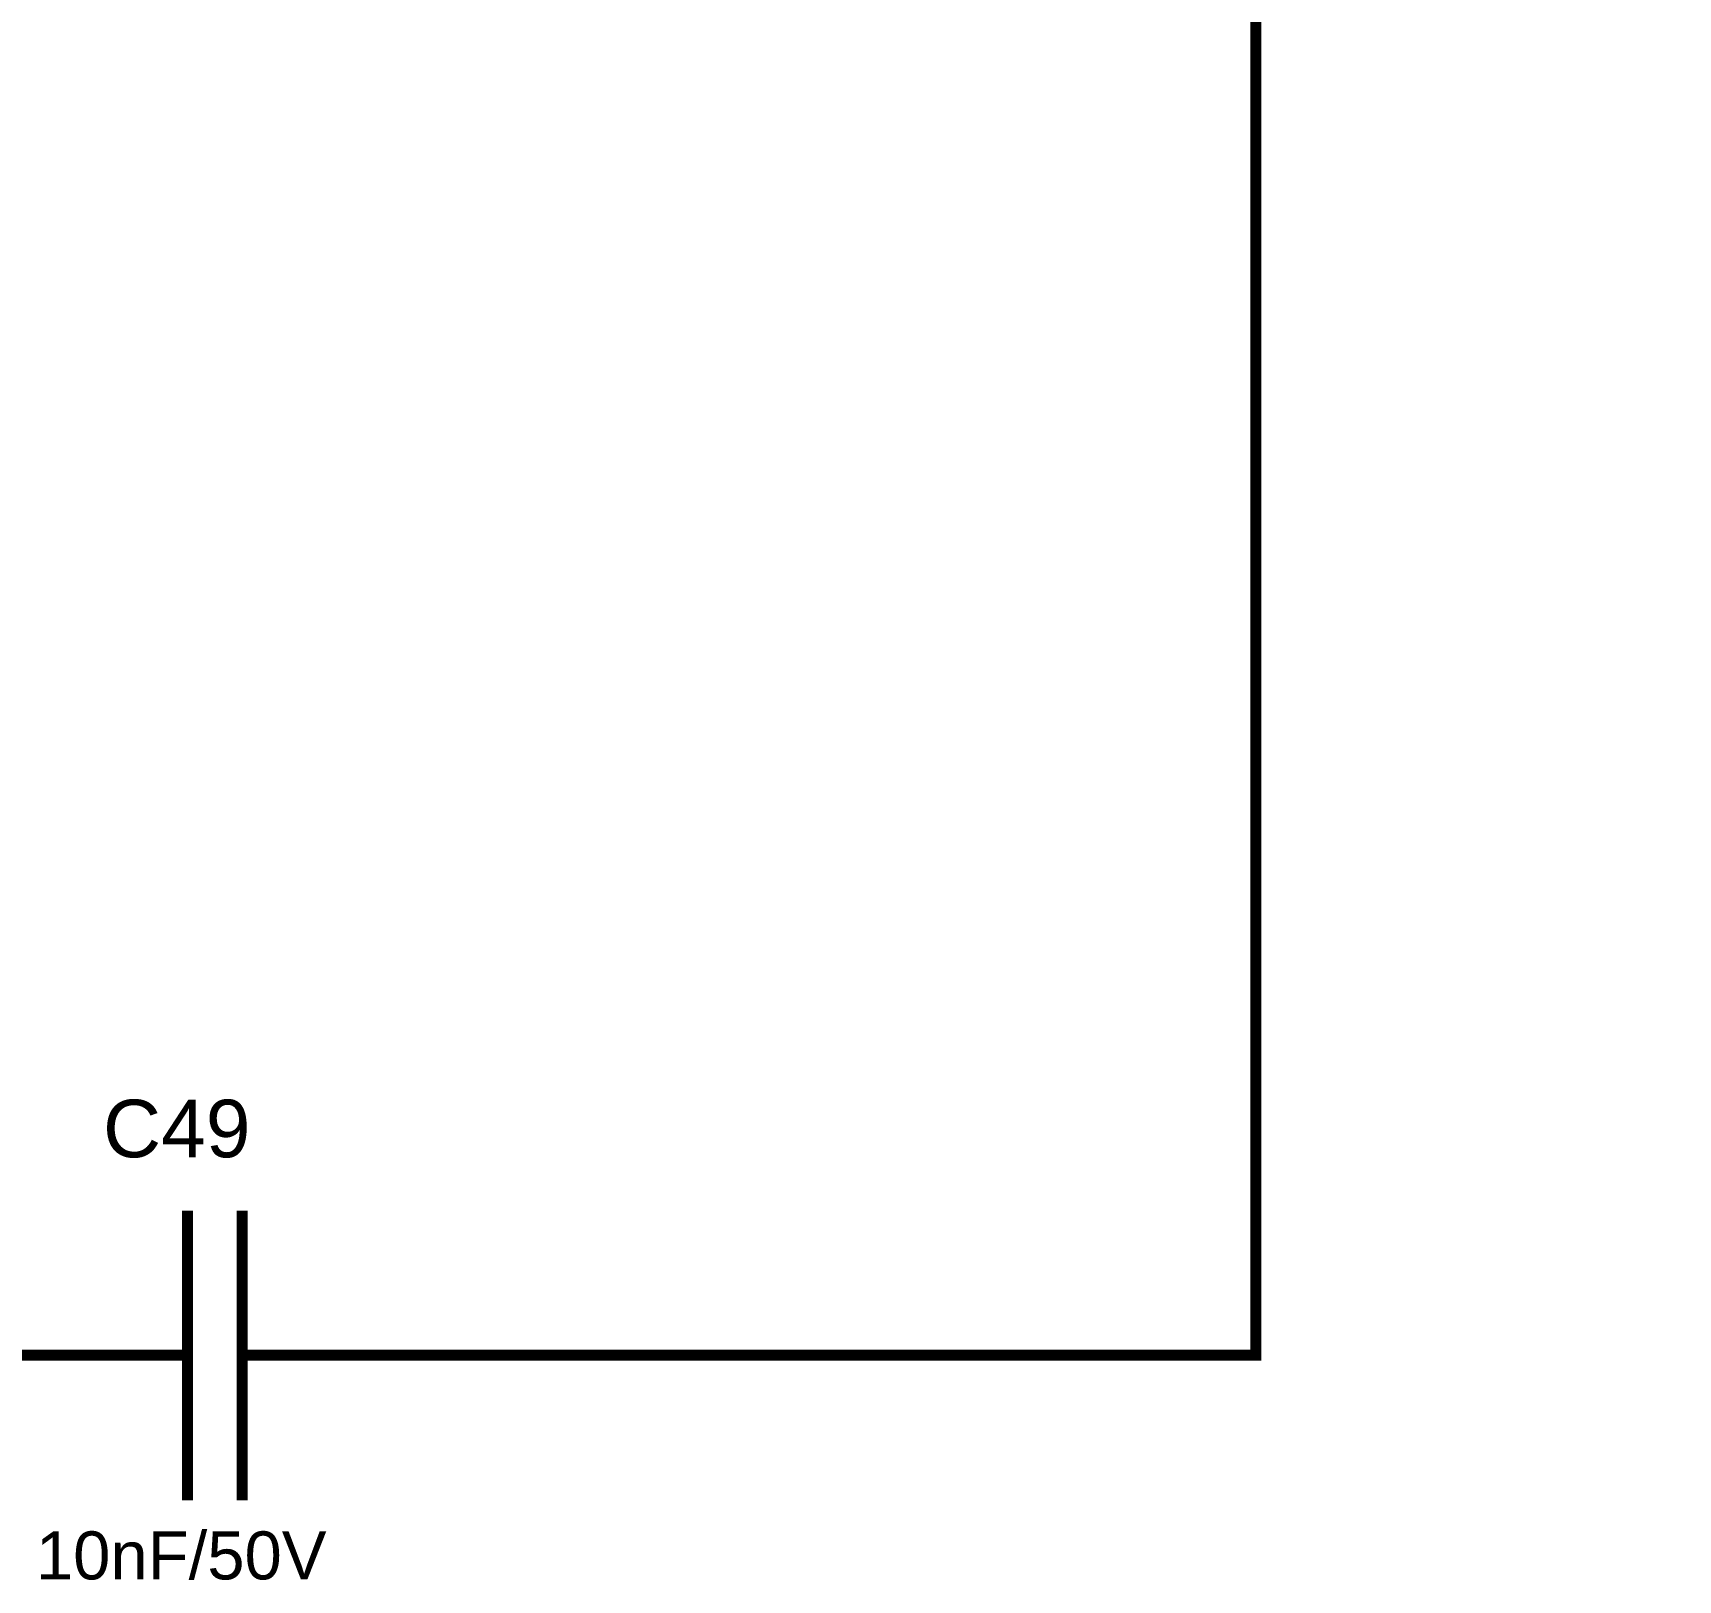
# Model space of a CAD drawing. Header units: millimetres. Extents: x -2024 to 917, y -725 to 13.
# Drawn here: x 453.31 to 498.73, y -295 to -252.27 of the extents above; entities that cross this region are included whole.
import ezdxf

# ---------------------------------------------------------------- set-up
doc = ezdxf.new("R2010")
doc.units = ezdxf.units.MM
doc.layers.add('Sheet', color=255, linetype='Continuous')
doc.styles.get("Standard").update_dxf_attribs({"font": 'arial.ttf'})

msp = doc.modelspace()

# ---------------------------------------------------------------- linework, layer by layer
at = {"layer": 'Sheet', "const_width": 0.3}
for points in [[(462.08, -288.785), (487.072, -288.785), (487.072, -203.789), (497.069, -203.789), (537.056, -203.789)], [(457.578, -284.795), (457.578, -292.792)], [(459.084, -284.795), (459.084, -292.792)], [(449.584, -288.785), (454.582, -288.785)], [(457.578, -288.785), (454.582, -288.785)], [(459.084, -288.785), (462.08, -288.785)]]:
    msp.add_lwpolyline(points, dxfattribs=at)

# ---------------------------------------------------------------- texts
at = {"layer": 'Sheet'}
for s, height, p in [('C49', 1.5897, (455.244, -283.321)), ('10nF/50V', 1.3247, (453.391, -294.978))]:
    msp.add_text(s, height=height, dxfattribs=at).set_placement(p)

doc.saveas('drawing.dxf')
